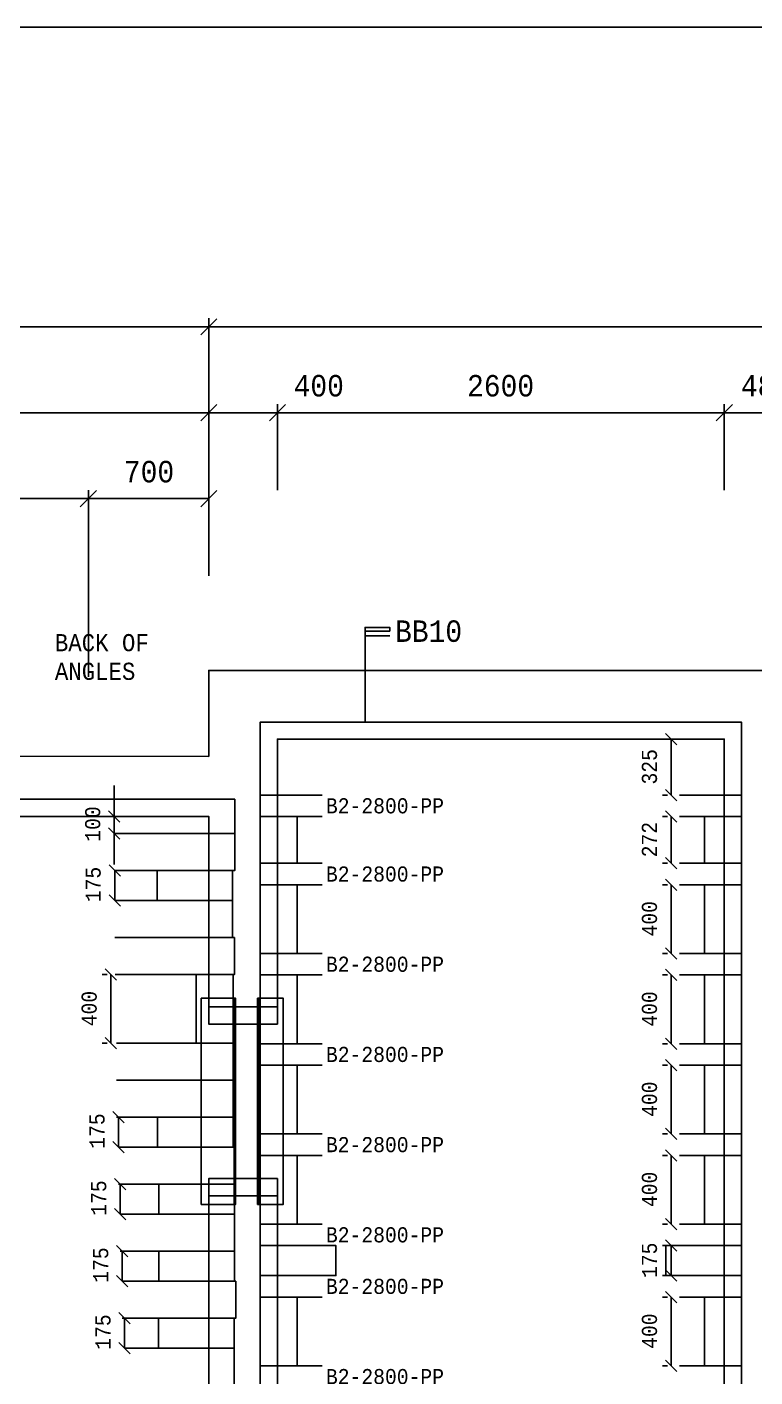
# Model space of a CAD drawing. Extents: x 0 to 40200, y 0 to 28450.
# Drawn here: x 17702 to 21938, y 20593 to 28450 of the extents above; entities that cross this region are included whole.
import ezdxf

# ---------------------------------------------------------------- set-up
doc = ezdxf.new("R2010")
doc.units = 0
for name, color, linetype in [('BEAMS', 7, 'CONTINUOUS'), ('BLOCKS', 7, 'CONTINUOUS'), ('PAVING', 7, 'CONTINUOUS'), ('TITLE_BLOCK', 7, 'CONTINUOUS'), ('WALL$5', 7, 'CONTINUOUS')]:
    doc.layers.add(name, color=color, linetype=linetype)
doc.styles.add('CADFONT1', font='monotxt.shx', dxfattribs={"width": 0.901937})
doc.dimstyles.new('EXPERTCAD-ISO', dxfattribs={"dimtxt": 100, "dimasz": 127, "dimexe": 50, "dimexo": 50, "dimgap": 50, "dimtad": 1, "dimdec": 4, "dimzin": 0, "dimtxsty": 'STANDARD', "dimblk": 'EXPERTCADARROW', "dimblk1": 'EXPERTCADARROW', "dimblk2": 'EXPERTCADARROW', "dimcen": 0.09, "dimclrd": 92, "dimclre": 92, "dimclrt": 92, "dimazin": 3, "dimtfac": 1, "dimtdec": 4, "dimtmove": 0, "dimatfit": 3, "dimtolj": 1, "dimtzin": 0})

# ---------------------------------------------------------------- blocks, each defined once
blk = doc.blocks.new('*D16')
at = {"layer": 'BEAMS', "color": 92, "linetype": 'CONTINUOUS'}
for points in [[(18806, 26752), (18712.2, 26658.2)], [(25962.3, 26658.2), (26056.1, 26752)], [(26009.2, 26255.1), (26009.2, 26755.1)], [(22384.2, 26705.1), (18759.1, 26705.1)], [(22384.2, 26705.1), (26009.2, 26705.1)]]:
    blk.add_lwpolyline(points, dxfattribs=at)
at = {"layer": 'BEAMS', "color": 92, "linetype": 'CONTINUOUS', "insert": (22187.3, 26924.6), "char_height": 125, "attachment_point": 1, "style": 'CADFONT1'}
blk.add_mtext('7250', dxfattribs=at)
blk = doc.blocks.new('EXPERTCADARROW')
at = {"layer": 'TITLE_BLOCK', "color": 92, "linetype": 'CONTINUOUS'}
for points in [[(0, 0), (-1, 0)], [(-0.6, 0.6), (0.6, -0.6)]]:
    blk.add_lwpolyline(points, dxfattribs=at)
blk = doc.blocks.new('*D17')
at = {"layer": 'BEAMS', "color": 92, "linetype": 'CONTINUOUS'}
for points in [[(19206, 26252), (19112.2, 26158.2)], [(19159.1, 25755.1), (19159.1, 26255.1)], [(21712.2, 26158.2), (21806, 26252)], [(21759.1, 25755.1), (21759.1, 26255.1)], [(20459.1, 26205.1), (19159.1, 26205.1)], [(20459.1, 26205.1), (21759.1, 26205.1)]]:
    blk.add_lwpolyline(points, dxfattribs=at)
at = {"layer": 'BEAMS', "color": 92, "linetype": 'CONTINUOUS', "insert": (20262.2, 26424.6), "char_height": 125, "attachment_point": 1, "style": 'CADFONT1'}
blk.add_mtext('2600', dxfattribs=at)
blk = doc.blocks.new('*D38')
at = {"layer": 'BEAMS', "color": 92, "linetype": 'CONTINUOUS'}
for points in [[(6846.1, 26752), (6752.4, 26658.2)], [(6799.2, 26255.1), (6799.2, 26755.1)], [(18712.2, 26658.2), (18806, 26752)], [(18759.1, 26255.1), (18759.1, 26755.1)], [(12779.2, 26705.1), (6799.2, 26705.1)], [(12779.2, 26705.1), (18759.1, 26705.1)]]:
    blk.add_lwpolyline(points, dxfattribs=at)
at = {"layer": 'BEAMS', "color": 92, "linetype": 'CONTINUOUS', "insert": (12529.2, 26924.6), "char_height": 125, "attachment_point": 1, "style": 'CADFONT1'}
blk.add_mtext('11960', dxfattribs=at)
blk = doc.blocks.new('*D44')
at = {"layer": 'BEAMS', "color": 92, "linetype": 'CONTINUOUS'}
for points in [[(18289.1, 21292.1), (18223.1, 21358.1)], [(18256.1, 21242.4), (18256.1, 21325.1)], [(18256.1, 21242.4), (18256.1, 21150.1)], [(18223.1, 21183.1), (18289.1, 21117.1)]]:
    blk.add_lwpolyline(points, dxfattribs=at)
at = {"layer": 'BEAMS', "color": 92, "linetype": 'CONTINUOUS', "insert": (18086.5, 21141.2), "char_height": 88, "attachment_point": 1, "rotation": 90, "style": 'CADFONT1'}
blk.add_mtext('175', dxfattribs=at)
blk = doc.blocks.new('*D68')
at = {"layer": 'BEAMS', "color": 92, "linetype": 'CONTINUOUS'}
for points in [[(18302.2, 20902.1), (18236.2, 20968.1)], [(18269.2, 20852.4), (18269.2, 20935.1)], [(18269.2, 20852.4), (18269.2, 20760.1)], [(18236.2, 20793.1), (18302.2, 20727.1)]]:
    blk.add_lwpolyline(points, dxfattribs=at)
at = {"layer": 'BEAMS', "color": 92, "linetype": 'CONTINUOUS', "insert": (18099.6, 20751.2), "char_height": 88, "attachment_point": 1, "rotation": 90, "style": 'CADFONT1'}
blk.add_mtext('175', dxfattribs=at)
blk = doc.blocks.new('*D70')
at = {"layer": 'BEAMS', "color": 92, "linetype": 'CONTINUOUS'}
for points in [[(12853.8, 26252), (12760, 26158.2)], [(18712.2, 26158.2), (18806, 26252)], [(18759.1, 25755.1), (18759.1, 26255.1)], [(15783, 26205.1), (12806.9, 26205.1)], [(15783, 26205.1), (18759.1, 26205.1)]]:
    blk.add_lwpolyline(points, dxfattribs=at)
at = {"layer": 'BEAMS', "color": 92, "linetype": 'CONTINUOUS', "insert": (15586.1, 26424.6), "char_height": 125, "attachment_point": 1, "style": 'CADFONT1'}
blk.add_mtext('5952', dxfattribs=at)
blk = doc.blocks.new('*D71')
at = {"layer": 'TITLE_BLOCK', "color": 92, "linetype": 'CONTINUOUS'}
for points in [[(12853.8, 25752), (12760, 25658.2)], [(12806.9, 25255.1), (12806.9, 25755.1)], [(15432.8, 25705.1), (12806.9, 25705.1)], [(15432.8, 25705.1), (18058.7, 25705.1)], [(18011.8, 25658.2), (18105.6, 25752)], [(18058.7, 24668.6), (18058.7, 25755.1)]]:
    blk.add_lwpolyline(points, dxfattribs=at)
at = {"layer": 'TITLE_BLOCK', "color": 92, "linetype": 'CONTINUOUS', "insert": (15235.9, 25924.6), "char_height": 125, "attachment_point": 1, "style": 'CADFONT1'}
blk.add_mtext('5252', dxfattribs=at)
blk = doc.blocks.new('*D79')
at = {"layer": 'TITLE_BLOCK', "color": 92, "linetype": 'CONTINUOUS'}
for points in [[(18105.6, 25752), (18011.8, 25658.2)], [(18408.9, 25705.1), (18058.7, 25705.1)], [(18408.9, 25705.1), (18759.1, 25705.1)], [(18712.2, 25658.2), (18806, 25752)], [(18759.1, 25255.1), (18759.1, 25755.1)]]:
    blk.add_lwpolyline(points, dxfattribs=at)
at = {"layer": 'TITLE_BLOCK', "color": 92, "linetype": 'CONTINUOUS', "insert": (18265.2, 25924.6), "char_height": 125, "attachment_point": 1, "style": 'CADFONT1'}
blk.add_mtext('700', dxfattribs=at)
blk = doc.blocks.new('*D80')
at = {"layer": 'BEAMS', "color": 92, "linetype": 'CONTINUOUS'}
for points in [[(18221.7, 22902.1), (18155.7, 22968.1)], [(18168.7, 22935.1), (18138.7, 22935.1)], [(18188.7, 22735.1), (18188.7, 22935.1)], [(18188.7, 22735.1), (18188.7, 22535.1)], [(18155.7, 22568.1), (18221.7, 22502.1)], [(18168.7, 22535.1), (18138.7, 22535.1)]]:
    blk.add_lwpolyline(points, dxfattribs=at)
at = {"layer": 'BEAMS', "color": 92, "linetype": 'CONTINUOUS', "insert": (18019.1, 22633.9), "char_height": 88, "attachment_point": 1, "rotation": 90, "style": 'CADFONT1'}
blk.add_mtext('400', dxfattribs=at)
blk = doc.blocks.new('*D81')
at = {"layer": 'BEAMS', "color": 92, "linetype": 'CONTINUOUS'}
for points in [[(18267.7, 22072.1), (18201.7, 22138.1)], [(18234.7, 22022.4), (18234.7, 22105.1)], [(18234.7, 22022.4), (18234.7, 21930.1)], [(18201.7, 21963.1), (18267.7, 21897.1)]]:
    blk.add_lwpolyline(points, dxfattribs=at)
at = {"layer": 'BEAMS', "color": 92, "linetype": 'CONTINUOUS', "insert": (18065.1, 21921.2), "char_height": 88, "attachment_point": 1, "rotation": 90, "style": 'CADFONT1'}
blk.add_mtext('175', dxfattribs=at)
blk = doc.blocks.new('*D82')
at = {"layer": 'BEAMS', "color": 92, "linetype": 'CONTINUOUS'}
for points in [[(18277.5, 21682.1), (18211.5, 21748.1)], [(18244.5, 21632.4), (18244.5, 21715.1)], [(18244.5, 21632.4), (18244.5, 21540.1)], [(18211.5, 21573.1), (18277.5, 21507.1)]]:
    blk.add_lwpolyline(points, dxfattribs=at)
at = {"layer": 'BEAMS', "color": 92, "linetype": 'CONTINUOUS', "insert": (18074.9, 21531.2), "char_height": 88, "attachment_point": 1, "rotation": 90, "style": 'CADFONT1'}
blk.add_mtext('175', dxfattribs=at)
blk = doc.blocks.new('*D83')
at = {"layer": 'BEAMS', "color": 92, "linetype": 'CONTINUOUS'}
for points in [[(18244.9, 23507.1), (18178.9, 23573.1)], [(18211.9, 23457.4), (18211.9, 23540.1)], [(18211.9, 23457.4), (18211.9, 23365.1)], [(18178.9, 23398.1), (18244.9, 23332.1)]]:
    blk.add_lwpolyline(points, dxfattribs=at)
at = {"layer": 'BEAMS', "color": 92, "linetype": 'CONTINUOUS', "insert": (18042.3, 23356.2), "char_height": 88, "attachment_point": 1, "rotation": 90, "style": 'CADFONT1'}
blk.add_mtext('175', dxfattribs=at)
blk = doc.blocks.new('*D84')
at = {"layer": 'BEAMS', "color": 92, "linetype": 'CONTINUOUS'}
for points in [[(18209.3, 24035.1), (18209.3, 23855.1)], [(18176.3, 23888.1), (18242.3, 23822.1)], [(18209.3, 23855.1), (18209.3, 23755.1)], [(18242.3, 23722.1), (18176.3, 23788.1)], [(18209.3, 23575.1), (18209.3, 23755.1)]]:
    blk.add_lwpolyline(points, dxfattribs=at)
at = {"layer": 'BEAMS', "color": 92, "linetype": 'CONTINUOUS', "insert": (18039.7, 23708.2), "char_height": 88, "attachment_point": 1, "rotation": 90, "style": 'CADFONT1'}
blk.add_mtext('100', dxfattribs=at)
blk = doc.blocks.new('*D85')
at = {"layer": 'BEAMS', "color": 92, "linetype": 'CONTINUOUS'}
for points in [[(18712.2, 26158.2), (18806, 26252)], [(19206, 26252), (19112.2, 26158.2)], [(19159.1, 25755.1), (19159.1, 26255.1)], [(18556, 26205.1), (18759.1, 26205.1)], [(19159.1, 26205.1), (18759.1, 26205.1)], [(19556, 26205.1), (19159.1, 26205.1)]]:
    blk.add_lwpolyline(points, dxfattribs=at)
at = {"layer": 'BEAMS', "color": 92, "linetype": 'CONTINUOUS', "insert": (19252.9, 26424.6), "char_height": 125, "attachment_point": 1, "style": 'CADFONT1'}
blk.add_mtext('400', dxfattribs=at)
blk = doc.blocks.new('*D104')
at = {"layer": 'BEAMS', "color": 92, "linetype": 'CONTINUOUS'}
for points in [[(21482.1, 21324.7), (21416.1, 21390.7)], [(21429.1, 21357.7), (21399.1, 21357.7)], [(21449.1, 21270.2), (21449.1, 21357.7)], [(21416.1, 21215.7), (21482.1, 21149.7)], [(21449.1, 21270.2), (21449.1, 21182.7)], [(21429.1, 21182.7), (21399.1, 21182.7)]]:
    blk.add_lwpolyline(points, dxfattribs=at)
at = {"layer": 'BEAMS', "color": 92, "linetype": 'CONTINUOUS', "insert": (21279.5, 21169), "char_height": 88, "attachment_point": 1, "rotation": 90, "style": 'CADFONT1'}
blk.add_mtext('175', dxfattribs=at)
blk = doc.blocks.new('*D125')
at = {"layer": 'BEAMS', "color": 92, "linetype": 'CONTINUOUS'}
for points in [[(21429.1, 21057.7), (21399.1, 21057.7)], [(21482.1, 21024.7), (21416.1, 21090.7)], [(21449.1, 20857.7), (21449.1, 21057.7)], [(21449.1, 20857.7), (21449.1, 20657.7)], [(21416.1, 20690.7), (21482.1, 20624.7)], [(21429.1, 20657.7), (21399.1, 20657.7)]]:
    blk.add_lwpolyline(points, dxfattribs=at)
at = {"layer": 'BEAMS', "color": 92, "linetype": 'CONTINUOUS', "insert": (21279.5, 20756.5), "char_height": 88, "attachment_point": 1, "rotation": 90, "style": 'CADFONT1'}
blk.add_mtext('400', dxfattribs=at)
blk = doc.blocks.new('*D140')
at = {"layer": 'BEAMS', "color": 92, "linetype": 'CONTINUOUS'}
for points in [[(21429.1, 23457.7), (21399.1, 23457.7)], [(21482.1, 23424.7), (21416.1, 23490.7)], [(21449.1, 23257.7), (21449.1, 23457.7)], [(21449.1, 23257.7), (21449.1, 23057.7)], [(21429.1, 23057.7), (21399.1, 23057.7)], [(21416.1, 23090.7), (21482.1, 23024.7)]]:
    blk.add_lwpolyline(points, dxfattribs=at)
at = {"layer": 'BEAMS', "color": 92, "linetype": 'CONTINUOUS', "insert": (21279.5, 23156.5), "char_height": 88, "attachment_point": 1, "rotation": 90, "style": 'CADFONT1'}
blk.add_mtext('400', dxfattribs=at)
blk = doc.blocks.new('*D141')
at = {"layer": 'BEAMS', "color": 92, "linetype": 'CONTINUOUS'}
for points in [[(21482.1, 22899.7), (21416.1, 22965.7)], [(21429.1, 22932.7), (21399.1, 22932.7)], [(21449.1, 22732.7), (21449.1, 22932.7)], [(21449.1, 22732.7), (21449.1, 22532.7)], [(21416.1, 22565.7), (21482.1, 22499.7)], [(21429.1, 22532.7), (21399.1, 22532.7)]]:
    blk.add_lwpolyline(points, dxfattribs=at)
at = {"layer": 'BEAMS', "color": 92, "linetype": 'CONTINUOUS', "insert": (21279.5, 22631.5), "char_height": 88, "attachment_point": 1, "rotation": 90, "style": 'CADFONT1'}
blk.add_mtext('400', dxfattribs=at)
blk = doc.blocks.new('*D142')
at = {"layer": 'BEAMS', "color": 92, "linetype": 'CONTINUOUS'}
for points in [[(21429.1, 21882.7), (21399.1, 21882.7)], [(21482.1, 21849.7), (21416.1, 21915.7)], [(21449.1, 21682.7), (21449.1, 21882.7)], [(21449.1, 21682.7), (21449.1, 21482.7)], [(21429.1, 21482.7), (21399.1, 21482.7)], [(21416.1, 21515.7), (21482.1, 21449.7)]]:
    blk.add_lwpolyline(points, dxfattribs=at)
at = {"layer": 'BEAMS', "color": 92, "linetype": 'CONTINUOUS', "insert": (21279.5, 21581.5), "char_height": 88, "attachment_point": 1, "rotation": 90, "style": 'CADFONT1'}
blk.add_mtext('400', dxfattribs=at)
blk = doc.blocks.new('*D143')
at = {"layer": 'BEAMS', "color": 92, "linetype": 'CONTINUOUS'}
for points in [[(21429.1, 22407.7), (21399.1, 22407.7)], [(21482.1, 22374.7), (21416.1, 22440.7)], [(21449.1, 22207.7), (21449.1, 22407.7)], [(21449.1, 22207.7), (21449.1, 22007.7)], [(21429.1, 22007.7), (21399.1, 22007.7)], [(21416.1, 22040.7), (21482.1, 21974.7)]]:
    blk.add_lwpolyline(points, dxfattribs=at)
at = {"layer": 'BEAMS', "color": 92, "linetype": 'CONTINUOUS', "insert": (21279.5, 22106.5), "char_height": 88, "attachment_point": 1, "rotation": 90, "style": 'CADFONT1'}
blk.add_mtext('400', dxfattribs=at)
blk = doc.blocks.new('*D144')
at = {"layer": 'BEAMS', "color": 92, "linetype": 'CONTINUOUS'}
for points in [[(21429.1, 24305.1), (21399.1, 24305.1)], [(21482.1, 24272.1), (21416.1, 24338.1)], [(21449.1, 24142.4), (21449.1, 24305.1)], [(21449.1, 24142.4), (21449.1, 23979.7)], [(21429.1, 23979.7), (21399.1, 23979.7)], [(21416.1, 24012.7), (21482.1, 23946.7)]]:
    blk.add_lwpolyline(points, dxfattribs=at)
at = {"layer": 'BEAMS', "color": 92, "linetype": 'CONTINUOUS', "insert": (21279.5, 24041.2), "char_height": 88, "attachment_point": 1, "rotation": 90, "style": 'CADFONT1'}
blk.add_mtext('325', dxfattribs=at)
blk = doc.blocks.new('*D145')
at = {"layer": 'BEAMS', "color": 92, "linetype": 'CONTINUOUS'}
for points in [[(21482.1, 23821.7), (21416.1, 23887.7)], [(21429.1, 23854.7), (21399.1, 23854.7)], [(21449.1, 23718.7), (21449.1, 23854.7)], [(21449.1, 23718.7), (21449.1, 23582.7)], [(21429.1, 23582.7), (21399.1, 23582.7)], [(21416.1, 23615.7), (21482.1, 23549.7)]]:
    blk.add_lwpolyline(points, dxfattribs=at)
at = {"layer": 'BEAMS', "color": 92, "linetype": 'CONTINUOUS', "insert": (21279.5, 23617.5), "char_height": 88, "attachment_point": 1, "rotation": 90, "style": 'CADFONT1'}
blk.add_mtext('272', dxfattribs=at)
blk = doc.blocks.new('*D153')
at = {"layer": 'BEAMS', "color": 92, "linetype": 'CONTINUOUS'}
for points in [[(21806, 26252), (21712.2, 26158.2)], [(22192.2, 26158.2), (22286, 26252)], [(22239.1, 25755.1), (22239.1, 26255.1)], [(21999.1, 26205.1), (21759.1, 26205.1)], [(21999.1, 26205.1), (22239.1, 26205.1)]]:
    blk.add_lwpolyline(points, dxfattribs=at)
at = {"layer": 'BEAMS', "color": 92, "linetype": 'CONTINUOUS', "insert": (21855.4, 26424.6), "char_height": 125, "attachment_point": 1, "style": 'CADFONT1'}
blk.add_mtext('480', dxfattribs=at)

msp = doc.modelspace()

# ---------------------------------------------------------------- linework, layer by layer
at = {"layer": 'BEAMS', "color": 172, "linetype": 'CONTINUOUS'}
for points in [[(19419.11407, 23854.66723), (19059.11407, 23854.66723), (19059.11407, 23979.66723), (19419.11407, 23979.66723)], [(21499.11407, 23979.66723), (21859.11407, 23979.66723), (21859.11407, 23854.66723), (21499.11407, 23854.66723)], [(18209.28846, 23755.09903), (18910.07744, 23755.09903), (18910.07744, 23540.09903), (18209.28846, 23540.09903)], [(19419.11407, 23457.66723), (19059.11407, 23457.66723), (19059.11407, 23582.66723), (19419.11407, 23582.66723)], [(21499.11407, 23582.66723), (21859.11407, 23582.66723), (21859.11407, 23457.66723), (21499.11407, 23457.66723)], [(18211.93639, 23365.09903), (18898.12828, 23365.09903), (18898.12828, 23150.09903), (18211.93639, 23150.09903)], [(18214.02672, 23150.09903), (18908.47782, 23150.09903), (18908.47782, 22935.09903), (18214.02672, 22935.09903)], [(19419.11407, 22932.66723), (19059.11407, 22932.66723), (19059.11407, 23057.66723), (19419.11407, 23057.66723)], [(21499.11407, 23057.66723), (21859.11407, 23057.66723), (21859.11407, 22932.66723), (21499.11407, 22932.66723)], [(18222.5958, 22535.09903), (18900.91542, 22535.09903), (18900.91542, 22320.09903), (18222.5958, 22320.09903)], [(19419.11407, 22407.66723), (19059.11407, 22407.66723), (19059.11407, 22532.66723), (19419.11407, 22532.66723)], [(21499.11407, 22532.66723), (21859.11407, 22532.66723), (21859.11407, 22407.66723), (21499.11407, 22407.66723)], [(18222.5958, 22320.09903), (18900.91542, 22320.09903), (18900.91542, 22105.09903), (18222.5958, 22105.09903)], [(19419.11407, 21882.66723), (19059.11407, 21882.66723), (19059.11407, 22007.66723), (19419.11407, 22007.66723)], [(21499.11407, 22007.66723), (21859.11407, 22007.66723), (21859.11407, 21882.66723), (21499.11407, 21882.66723)], [(18234.71625, 21930.09903), (18910.629, 21930.09903), (18910.629, 21715.09903), (18234.71625, 21715.09903)], [(18244.54148, 21540.09903), (18909.31401, 21540.09903), (18909.31401, 21325.09903), (18244.54148, 21325.09903)], [(19419.11407, 21357.66723), (19059.11407, 21357.66723), (19059.11407, 21482.66723), (19419.11407, 21482.66723)], [(21499.11407, 21482.66723), (21859.11407, 21482.66723), (21859.11407, 21357.66723), (21499.11407, 21357.66723)], [(18256.08227, 21150.09903), (18916.17112, 21150.09903), (18916.17112, 20935.09903), (18256.08227, 20935.09903)], [(19419.11407, 21057.66723), (19059.11407, 21057.66723), (19059.11407, 21182.66723), (19419.11407, 21182.66723)], [(21499.11407, 21182.66723), (21859.11407, 21182.66723), (21859.11407, 21057.66723), (21499.11407, 21057.66723)], [(18269.23226, 20760.09903), (18906.38389, 20760.09903), (18906.38389, 20545.09903), (18269.23226, 20545.09903)], [(19419.11407, 20532.66723), (19059.11407, 20532.66723), (19059.11407, 20657.66723), (19419.11407, 20657.66723)], [(21499.11407, 20657.66723), (21859.11407, 20657.66723), (21859.11407, 20532.66723), (21499.11407, 20532.66723)]]:
    msp.add_lwpolyline(points, dxfattribs=at)
at = {"layer": 'BLOCKS', "color": 11, "linetype": 'CONTINUOUS'}
for points in [[(19059.11407, 23979.66723), (19059.11407, 24404.66723), (21859.11407, 24404.66723), (21859.11407, 23979.66723)], [(12710.07744, 23755.09903), (12710.07744, 23955.09903), (18910.07744, 23955.09903), (18910.07744, 23755.09903)], [(19059.11407, 23582.66723), (19059.11407, 23854.66723)], [(19059.11407, 23854.66723), (19274.11407, 23854.66723), (19274.11407, 23582.66723), (19059.11407, 23582.66723)], [(21859.11407, 23854.66723), (21644.11407, 23854.66723), (21644.11407, 23582.66723), (21859.11407, 23582.66723)], [(21859.11407, 23854.66723), (21859.11407, 23582.66723)], [(18898.12828, 23540.09903), (18458.12828, 23540.09903), (18458.12828, 23365.09903), (18898.12828, 23365.09903)], [(18898.12828, 23540.09903), (18898.12828, 23365.09903)], [(19059.11407, 23057.66723), (19059.11407, 23457.66723)], [(19059.11407, 23457.66723), (19274.11407, 23457.66723), (19274.11407, 23057.66723), (19059.11407, 23057.66723)], [(21859.11407, 23457.66723), (21644.11407, 23457.66723), (21644.11407, 23057.66723), (21859.11407, 23057.66723)], [(21859.11407, 23457.66723), (21859.11407, 23057.66723)], [(18900.91542, 22935.09903), (18685.91542, 22935.09903), (18685.91542, 22535.09903), (18900.91542, 22535.09903)], [(18900.91542, 22935.09903), (18900.91542, 22535.09903)], [(19059.11407, 22532.66723), (19059.11407, 22932.66723)], [(19059.11407, 22932.66723), (19274.11407, 22932.66723), (19274.11407, 22532.66723), (19059.11407, 22532.66723)], [(21859.11407, 22932.66723), (21644.11407, 22932.66723), (21644.11407, 22532.66723), (21859.11407, 22532.66723)], [(21859.11407, 22932.66723), (21859.11407, 22532.66723)], [(19059.11407, 22007.66723), (19059.11407, 22407.66723)], [(19059.11407, 22407.66723), (19274.11407, 22407.66723), (19274.11407, 22007.66723), (19059.11407, 22007.66723)], [(21859.11407, 22407.66723), (21644.11407, 22407.66723), (21644.11407, 22007.66723), (21859.11407, 22007.66723)], [(21859.11407, 22407.66723), (21859.11407, 22007.66723)], [(18900.629, 22105.09903), (18460.629, 22105.09903), (18460.629, 21930.09903), (18900.629, 21930.09903)], [(18900.629, 22105.09903), (18900.629, 21930.09903)], [(19059.11407, 21482.66723), (19059.11407, 21882.66723)], [(19059.11407, 21882.66723), (19274.11407, 21882.66723), (19274.11407, 21482.66723), (19059.11407, 21482.66723)], [(21859.11407, 21882.66723), (21644.11407, 21882.66723), (21644.11407, 21482.66723), (21859.11407, 21482.66723)], [(21859.11407, 21882.66723), (21859.11407, 21482.66723)], [(18909.31401, 21715.09903), (18469.31401, 21715.09903), (18469.31401, 21540.09903), (18909.31401, 21540.09903)], [(18909.31401, 21715.09903), (18909.31401, 21540.09903)], [(18909.17112, 21325.09903), (18469.17112, 21325.09903), (18469.17112, 21150.09903), (18909.17112, 21150.09903)], [(18909.17112, 21325.09903), (18909.17112, 21150.09903)], [(19059.11407, 21182.66723), (19059.11407, 21357.66723)], [(19059.11407, 21357.66723), (19499.11407, 21357.66723), (19499.11407, 21182.66723), (19059.11407, 21182.66723)], [(21859.11407, 21357.66723), (21419.11407, 21357.66723), (21419.11407, 21182.66723), (21859.11407, 21182.66723)], [(21859.11407, 21357.66723), (21859.11407, 21182.66723)], [(19059.11407, 20657.66723), (19059.11407, 21057.66723)], [(19059.11407, 21057.66723), (19274.11407, 21057.66723), (19274.11407, 20657.66723), (19059.11407, 20657.66723)], [(21859.11407, 21057.66723), (21644.11407, 21057.66723), (21644.11407, 20657.66723), (21859.11407, 20657.66723)], [(21859.11407, 21057.66723), (21859.11407, 20657.66723)], [(18906.38389, 20935.09903), (18466.38389, 20935.09903), (18466.38389, 20760.09903), (18906.38389, 20760.09903)], [(18906.38389, 20935.09903), (18906.38389, 20760.09903)]]:
    msp.add_lwpolyline(points, dxfattribs=at)
at = {"layer": 'PAVING', "color": 2, "linetype": 'CONTINUOUS'}
for p, q in [((18759.11407, 22747.09903), (19159.11407, 22747.09903)), ((18759.11407, 22647.09903), (19159.11407, 22647.09903)), ((18759.11407, 21747.09903), (19159.11407, 21747.09903)), ((18759.11407, 21647.09903), (19159.11407, 21647.09903))]:
    msp.add_line(p, q, dxfattribs=at)
at = {"layer": 'TITLE_BLOCK', "color": 211, "linetype": 'CONTINUOUS'}
for p, q in [((18907.11407, 22797.09903), (18907.11407, 21597.09903)), ((19051.11407, 22797.09903), (19051.11407, 21597.09903))]:
    msp.add_line(p, q, dxfattribs=at)
at = {"layer": 'TITLE_BLOCK', "color": 172, "linetype": 'CONTINUOUS'}
for points in [[(0, 28450), (0, 0), (40200, 0), (40200, 28450), (0, 28450)], [(19159.11407, 11805.09175), (20678.83092, 11805.09175), (20978.83092, 11805.09175), (21759.11407, 11805.09175), (21759.11407, 24305.09175), (19159.11407, 24305.09175)]]:
    msp.add_lwpolyline(points, dxfattribs=at)
at = {"layer": 'TITLE_BLOCK', "color": 211, "linetype": 'CONTINUOUS'}
for points in [[(19668.77598, 24404.66723), (19668.77598, 24955.88251), (19812.09195, 24955.88251), (19812.09195, 24933.8339), (19668.77598, 24933.8339), (19668.77598, 24906.27314), (19812.09195, 24906.27314)], [(18715.11407, 21597.09903), (18715.11407, 22797.09903), (18915.11407, 22797.09903), (18915.11407, 21597.09903), (18715.11407, 21597.09903)], [(19043.11407, 21597.09903), (19043.11407, 22797.09903), (19193.11407, 22797.09903), (19193.11407, 21597.09903), (19043.11407, 21597.09903)]]:
    msp.add_lwpolyline(points, dxfattribs=at)
at = {"layer": 'TITLE_BLOCK', "color": 172, "linetype": 'CONTINUOUS'}
for points in [[(6799.23148, 24205.1005), (6799.23148, 24205.1005, 0.1546097255), (8769.85919, 18084.28116), (8769.85919, 18084.28116, -0.0980231878), (10482.56309, 14277.86262), (10482.56309, 14277.86262, -0.0557292213), (10759.11407, 11905.502), (18759.11407, 11905.50053), (18759.11407, 11405.09175), (24608.83092, 11405.09175), (24608.83092, 17940.09175), (26009.21692, 17940.09175), (26009.21692, 24705.09175), (18759.11407, 24705.09175), (18759.11407, 24205.09903), (6799.23039, 24205.33423)], [(16751.90221, 12255.50053), (16751.90221, 12255.50053, 0.1018814118), (15691.87017, 16603.78556), (15691.87017, 16603.78556, 0.0415260187), (14769.34947, 18195.80432), (14769.34947, 18195.80432, -0.0699987082), (13416.55369, 20743.17208), (13416.55369, 20743.17208, -0.0774566221), (12806.88668, 23855.09903), (18759.11407, 23855.09903), (18759.11407, 22647.59903), (19159.11407, 22647.09903), (19159.11407, 24305.09175), (21759.11407, 24305.09175), (21759.11407, 11805.09175), (20978.83092, 11805.09175)], [(16263.51301, 18599.33914), (16263.51301, 18599.33914, -0.0586064102), (18759.11407, 19624.91071), (18759.11407, 21747.09903), (19159.11407, 21747.09903), (19159.11407, 19729.15326), (19159.11407, 19729.15326, -0.0373423199), (20859.11407, 20007.66723), (20859.11407, 18512.97993), (20859.11407, 18512.97993, 0.1037195897), (19159.11407, 17856.21511), (19158.13993, 17261.80341), (19059.11407, 17261.80341), (19059.11407, 17444.0968), (18961.62687, 17540.57896), (18309.49819, 16919.69739)]]:
    msp.add_lwpolyline(points, format="xyb", dxfattribs=at)
at = {"layer": 'WALL$5', "color": 1, "linetype": 'CONTINUOUS'}
for p, q in [((18907.11407, 22797.09903), (18907.11407, 21597.09903)), ((19051.11407, 22797.09903), (19051.11407, 21597.09903))]:
    msp.add_line(p, q, dxfattribs=at)
for points in [[(18915.11407, 21597.09903), (18915.11407, 22797.09903), (18715.11407, 22797.09903), (18715.11407, 21597.09903), (18915.11407, 21597.09903)], [(19043.11407, 21597.09903), (19043.11407, 22797.09903), (19193.11407, 22797.09903), (19193.11407, 21597.09903), (19043.11407, 21597.09903)]]:
    msp.add_lwpolyline(points, dxfattribs=at)

# ---------------------------------------------------------------- texts
at = {"layer": 'BEAMS', "color": 1, "linetype": 'CONTINUOUS', "char_height": 88, "attachment_point": 1, "style": 'CADFONT1'}
for insert in [(19441.11407, 23961.16723), (19441.11407, 23564.16723), (19441.11407, 23039.16723), (19441.11407, 22514.16723), (19441.11407, 21989.16723), (19441.11407, 21464.16723), (19441.11407, 21164.16723), (19441.11407, 20639.16723)]:
    msp.add_mtext('B2-2800-PP', dxfattribs=dict(at, insert=insert))
at = {"layer": 'BLOCKS', "color": 1, "linetype": 'CONTINUOUS', "attachment_point": 1, "style": 'CADFONT1'}
for s, insert, char_height in [('BB10', (19843.34182, 24996.33365), 124.999496), ('BACK OF\\PANGLES', (17863.85617, 24916.66653), 99.9998)]:
    msp.add_mtext(s, dxfattribs=dict(at, insert=insert, char_height=char_height))

# ---------------------------------------------------------------- dimensions: what is measured, and where the dimension line sits
at = {"layer": 'BEAMS', "color": 92, "linetype": 'CONTINUOUS'}
for base, p1, p2, text, override, picture, middle in [((18759.11407, 26705.09175), (6799.23039, 26205.09175), (18759.11407, 26205.09175), '11960', {"dimtxt": 125, "dimasz": 78.125, "dimgap": 94.55, "dimtxsty": 'CADFONT1', "dimatfit": 1}, '*D38', (12779.17223, 26705.09175)), ((26009.21692, 26705.09175), (18759.11407, 26205.09175), (26009.21692, 26205.09175), '7250', {"dimtxt": 125, "dimasz": 78.125, "dimgap": 94.55, "dimtxsty": 'CADFONT1', "dimse1": 1, "dimatfit": 1}, '*D16', (22384.1655, 26705.09175)), ((18759.11407, 26205.09175), (12806.88668, 25705.09175), (18759.11407, 25705.09175), '5952', {"dimtxt": 125, "dimasz": 78.125, "dimgap": 94.55, "dimtxsty": 'CADFONT1', "dimse1": 1, "dimatfit": 1}, '*D70', (15783.00038, 26205.09175)), ((19159.11407, 26205.09175), (18759.11407, 25705.09175), (19159.11407, 25705.09175), '400', {"dimtxt": 125, "dimasz": 78.125, "dimgap": 94.55, "dimtxsty": 'CADFONT1', "dimse1": 1, "dimatfit": 1}, '*D85', (19396.61407, 26205.09175)), ((21759.11407, 26205.09175), (19159.11407, 25705.09175), (21759.11407, 25705.09175), '2600', {"dimtxt": 125, "dimasz": 78.125, "dimgap": 94.55, "dimtxsty": 'CADFONT1', "dimatfit": 1}, '*D17', (20459.11407, 26205.09175)), ((22239.11407, 26205.09175), (21759.11407, 25705.09175), (22239.11407, 25705.09175), '480', {"dimtxt": 125, "dimasz": 78.125, "dimgap": 94.55, "dimtxsty": 'CADFONT1', "dimse1": 1, "dimatfit": 1}, '*D153', (21999.11407, 26205.09175))]:
    dim = msp.add_linear_dim(base=base, p1=p1, p2=p2, text=text, dimstyle='EXPERTCAD-ISO', override=override, dxfattribs=at)
    dim.commit()
    dim.dimension.update_dxf_attribs({"geometry": picture, "text_midpoint": middle, "dimtype": 160})
for base, p1, p2, text, override, picture, middle, dimtype in [((21449.11407, 24305.06723), (21479.11407, 23979.66723), (21479.11407, 24305.06723), '325', {"dimtxt": 88, "dimasz": 55, "dimgap": 81.6, "dimtxsty": 'CADFONT1'}, '*D144', (21449.11407, 24142.36723), 161), ((18209.28846, 23855.09903), (18209.28846, 23755.09903), (18209.28846, 23855.09903), '100', {"dimtxt": 88, "dimasz": 55, "dimgap": 81.6, "dimtxsty": 'CADFONT1', "dimse2": 1}, '*D84', (18209.28846, 23809.40022), 160), ((21449.11407, 23854.66723), (21479.11407, 23582.66723), (21479.11407, 23854.66723), '272', {"dimtxt": 88, "dimasz": 55, "dimgap": 81.6, "dimtxsty": 'CADFONT1'}, '*D145', (21449.11407, 23718.66723), 161), ((18211.93639, 23540.09903), (18211.93639, 23365.09903), (18211.93639, 23540.09903), '175', {"dimtxt": 88, "dimasz": 55, "dimgap": 81.6, "dimtxsty": 'CADFONT1', "dimse2": 1}, '*D83', (18211.93639, 23457.41568), 160), ((21449.11407, 23457.66723), (21479.11407, 23057.66723), (21479.11407, 23457.66723), '400', {"dimtxt": 88, "dimasz": 55, "dimgap": 81.6, "dimtxsty": 'CADFONT1'}, '*D140', (21449.11407, 23257.66723), 161), ((18188.72693, 22935.09903), (18218.72693, 22535.09903), (18218.72693, 22935.09903), '400', {"dimtxt": 88, "dimasz": 55, "dimgap": 81.6, "dimtxsty": 'CADFONT1'}, '*D80', (18188.72693, 22735.09903), 161), ((21449.11407, 22932.66723), (21479.11407, 22532.66723), (21479.11407, 22932.66723), '400', {"dimtxt": 88, "dimasz": 55, "dimgap": 81.6, "dimtxsty": 'CADFONT1'}, '*D141', (21449.11407, 22732.66723), 161), ((21449.11407, 22407.66723), (21479.11407, 22007.66723), (21479.11407, 22407.66723), '400', {"dimtxt": 88, "dimasz": 55, "dimgap": 81.6, "dimtxsty": 'CADFONT1'}, '*D143', (21449.11407, 22207.66723), 161), ((18234.71625, 22105.09903), (18234.71625, 21930.09903), (18234.71625, 22105.09903), '175', {"dimtxt": 88, "dimasz": 55, "dimgap": 81.6, "dimtxsty": 'CADFONT1', "dimse2": 1}, '*D81', (18234.71625, 22022.41568), 160), ((21449.11407, 21882.66723), (21479.11407, 21482.66723), (21479.11407, 21882.66723), '400', {"dimtxt": 88, "dimasz": 55, "dimgap": 81.6, "dimtxsty": 'CADFONT1'}, '*D142', (21449.11407, 21682.66723), 161), ((18244.54148, 21715.09903), (18244.54148, 21540.09903), (18244.54148, 21715.09903), '175', {"dimtxt": 88, "dimasz": 55, "dimgap": 81.6, "dimtxsty": 'CADFONT1', "dimse2": 1}, '*D82', (18244.54148, 21632.41568), 160), ((21449.11407, 21357.66723), (21479.11407, 21182.66723), (21479.11407, 21357.66723), '175', {"dimtxt": 88, "dimasz": 55, "dimgap": 81.6, "dimtxsty": 'CADFONT1'}, '*D104', (21449.11407, 21270.16723), 161), ((18256.08227, 21325.09903), (18256.08227, 21150.09903), (18256.08227, 21325.09903), '175', {"dimtxt": 88, "dimasz": 55, "dimgap": 81.6, "dimtxsty": 'CADFONT1', "dimse2": 1}, '*D44', (18256.08227, 21242.41568), 160), ((21449.11407, 21057.66723), (21479.11407, 20657.66723), (21479.11407, 21057.66723), '400', {"dimtxt": 88, "dimasz": 55, "dimgap": 81.6, "dimtxsty": 'CADFONT1'}, '*D125', (21449.11407, 20857.66723), 161), ((18269.23226, 20935.09903), (18269.23226, 20760.09903), (18269.23226, 20935.09903), '175', {"dimtxt": 88, "dimasz": 55, "dimgap": 81.6, "dimtxsty": 'CADFONT1', "dimse2": 1}, '*D68', (18269.23226, 20852.41568), 160)]:
    dim = msp.add_linear_dim(base=base, p1=p1, p2=p2, angle=90, text=text, dimstyle='EXPERTCAD-ISO', override=override, dxfattribs=at)
    dim.commit()
    dim.dimension.update_dxf_attribs({"geometry": picture, "text_midpoint": middle, "dimtype": dimtype})
at = {"layer": 'TITLE_BLOCK', "color": 92, "linetype": 'CONTINUOUS'}
for base, p1, p2, text, override, picture, middle in [((18058.68609, 25705.09175), (12806.88668, 25205.09175), (18058.68609, 24618.5987), '5252', {"dimtxt": 125, "dimasz": 78.125, "dimgap": 94.55, "dimtxsty": 'CADFONT1', "dimatfit": 1}, '*D71', (15432.78639, 25705.09175)), ((18759.11407, 25705.09175), (18058.68609, 24618.5987), (18759.11407, 25205.09175), '700', {"dimtxt": 125, "dimasz": 78.125, "dimgap": 94.55, "dimtxsty": 'CADFONT1', "dimse1": 1, "dimatfit": 1}, '*D79', (18408.90008, 25705.09175))]:
    dim = msp.add_linear_dim(base=base, p1=p1, p2=p2, text=text, dimstyle='EXPERTCAD-ISO', override=override, dxfattribs=at)
    dim.commit()
    dim.dimension.update_dxf_attribs({"geometry": picture, "text_midpoint": middle, "dimtype": 160})

doc.saveas('drawing.dxf')
